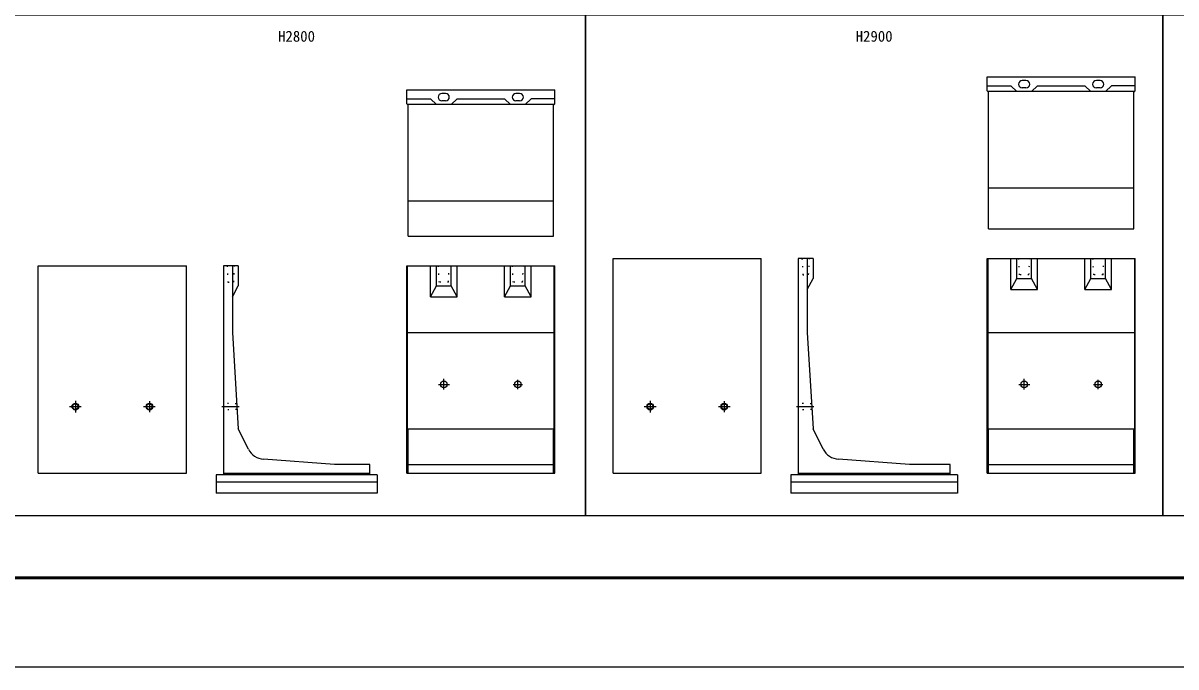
# Model space of a CAD drawing. Units: millimetres, scale not verified. Extents: x -50400 to 50400, y -17820 to 17820.
# Drawn here: x -32794 to -17225, y -17820 to -9132 of the extents above; entities that cross this region are included whole.
import ezdxf
from ezdxf.enums import TextEntityAlignment as Align

# ---------------------------------------------------------------- set-up
doc = ezdxf.new("R2010")
doc.units = ezdxf.units.MM
doc.header["$LTSCALE"] = 60
doc.linetypes.add('CHAIN1', pattern=[8, 5, -1, 1, -1])
doc.linetypes.add('DOTTED', pattern=[1.75, 0.25, -1.5])
for name, color, linetype, lineweight in [('0-0_CENTER', 7, 'CHAIN1', 25), ('0-2_Defpoints', 5, 'Continuous', 25), ('0-4_HYO', 3, 'Continuous', 25), ('0-6_OUTLINE', 1, 'Continuous', 25), ('0-7_OUTLINE2', 4, 'DOTTED', 25), ('0-8_TXT', 7, 'Continuous', 25), ('0-9_WAKU', 3, 'Continuous', 25)]:
    doc.layers.add(name, color=color, linetype=linetype, lineweight=lineweight)
doc.styles.add('ＭＳ ゴシック', font='')
doc.styles.get('ＭＳ ゴシック').set_extended_font_data('MS Gothic')

msp = doc.modelspace()

# ---------------------------------------------------------------- linework, layer by layer
at = {"layer": '0-0_CENTER'}
for p, q in [((-27185.09, -14007.39), (-27035.95, -14007.39)), ((-27112.5, -14077.86), (-27112.5, -13934.38)), ((-26177.48, -14007.39), (-26049.54, -14007.39)), ((-26112.5, -14073.67), (-26112.5, -13947.94)), ((-19347.59, -14007.39), (-19198.45, -14007.39)), ((-19275, -14077.86), (-19275, -13934.38)), ((-18339.98, -14007.39), (-18212.04, -14007.39)), ((-18275, -14073.67), (-18275, -13947.94)), ((-32167.54, -14307.39), (-32006.8, -14307.39)), ((-32087.5, -14231.22), (-32087.5, -14385.31)), ((-31166.53, -14307.39), (-31007.58, -14307.39)), ((-31087.5, -14235.7), (-31087.5, -14380.5)), ((-30111.11, -14307.39), (-29875.47, -14307.39)), ((-24405.04, -14307.39), (-24244.3, -14307.39)), ((-24325, -14231.22), (-24325, -14385.31)), ((-23404.03, -14307.39), (-23245.08, -14307.39)), ((-23325, -14235.7), (-23325, -14380.5)), ((-22348.61, -14307.39), (-22112.97, -14307.39))]:
    msp.add_line(p, q, dxfattribs=at)
at = {"layer": '0-2_Defpoints'}
msp.add_lwpolyline([(-50400, -17820), (0, -17820), (0, 17820), (-50400, 17820)], close=True, dxfattribs=at)
at = {"layer": '0-4_HYO'}
for points in [[(-33000, -15777.39), (-25200, -15777.39), (-25200, -9027.39), (-33000, -9027.39)], [(-25200, -15777.39), (-17400, -15777.39), (-17400, -9027.39), (-25200, -9027.39)], [(-17400, -15777.39), (-9600, -15777.39), (-9600, -9027.39), (-17400, -9027.39)]]:
    msp.add_lwpolyline(points, close=True, dxfattribs=at)
at = {"layer": '0-6_OUTLINE'}
for p, q in [((-19775, -10048.39), (-19775, -9857.39)), ((-19775, -9857.39), (-17775, -9857.39)), ((-19250, -9907.39), (-19300, -9907.39)), ((-18250, -9907.39), (-18300, -9907.39)), ((-17775, -10048.39), (-17775, -9857.39)), ((-27612.5, -10223.39), (-27612.5, -10032.39)), ((-27612.5, -10032.39), (-25612.5, -10032.39)), ((-27087.5, -10082.39), (-27137.5, -10082.39)), ((-26087.5, -10082.39), (-26137.5, -10082.39)), ((-25612.5, -10223.39), (-25612.5, -10032.39)), ((-19775, -9977.39), (-19455, -9977.39)), ((-19757, -10066.39), (-19775, -10048.39)), ((-17784, -10057.39), (-19766, -10057.39)), ((-19757, -11907.39), (-19757, -10066.39)), ((-19375, -10057.39), (-19455, -9977.39)), ((-19250, -10007.39), (-19300, -10007.39)), ((-19175, -10057.39), (-19095, -9977.39)), ((-19095, -9977.39), (-18455, -9977.39)), ((-18375, -10057.39), (-18455, -9977.39)), ((-18250, -10007.39), (-18300, -10007.39)), ((-18175, -10057.39), (-18095, -9977.39)), ((-17775, -9977.39), (-18095, -9977.39)), ((-17793, -10066.39), (-17775, -10048.39)), ((-17793, -11907.39), (-17793, -10066.39)), ((-27612.5, -10152.39), (-27292.5, -10152.39)), ((-27594.5, -10241.39), (-27612.5, -10223.39)), ((-25621.5, -10232.39), (-27603.5, -10232.39)), ((-27594.5, -12007.39), (-27594.5, -10241.39)), ((-27212.5, -10232.39), (-27292.5, -10152.39)), ((-27087.5, -10182.39), (-27137.5, -10182.39)), ((-27012.5, -10232.39), (-26932.5, -10152.39)), ((-26932.5, -10152.39), (-26292.5, -10152.39)), ((-26212.5, -10232.39), (-26292.5, -10152.39)), ((-26087.5, -10182.39), (-26137.5, -10182.39)), ((-26012.5, -10232.39), (-25932.5, -10152.39)), ((-25612.5, -10152.39), (-25932.5, -10152.39)), ((-25630.5, -10241.39), (-25612.5, -10223.39)), ((-25630.5, -12007.39), (-25630.5, -10241.39)), ((-19757, -11357.39), (-17793, -11357.39)), ((-27594.5, -11532.39), (-25630.5, -11532.39)), ((-19757, -11907.39), (-17793, -11907.39)), ((-27594.5, -12007.39), (-25630.5, -12007.39)), ((-32587.5, -12407.39), (-30587.5, -12407.39)), ((-32587.5, -15207.39), (-32587.5, -12407.39)), ((-30587.5, -15207.39), (-30587.5, -12407.39)), ((-29887.5, -12407.39), (-30087.5, -12407.39)), ((-30087.5, -12407.39), (-30087.5, -15227.39)), ((-29967.5, -12407.39), (-29967.5, -13307.39)), ((-29887.5, -12407.39), (-29887.5, -12677.39)), ((-27612.5, -15207.39), (-27612.5, -12407.39)), ((-27612.5, -12407.39), (-25612.5, -12407.39)), ((-27603.5, -14607.39), (-27603.5, -12407.39)), ((-27292.5, -12827.39), (-27292.5, -12407.39)), ((-27012.5, -12677.39), (-27012.5, -12407.39)), ((-26932.5, -12827.39), (-26932.5, -12407.39)), ((-26292.5, -12827.39), (-26292.5, -12407.39)), ((-26212.5, -12677.39), (-26212.5, -12407.39)), ((-26012.5, -12677.39), (-26012.5, -12407.39)), ((-25932.5, -12827.39), (-25932.5, -12407.39)), ((-25621.5, -14607.39), (-25621.5, -12407.39)), ((-25612.5, -15207.39), (-25612.5, -12407.39)), ((-24825, -12307.39), (-22825, -12307.39)), ((-24825, -15207.39), (-24825, -12307.39)), ((-22825, -15207.39), (-22825, -12307.39)), ((-22125, -12307.39), (-22325, -12307.39)), ((-22325, -12307.39), (-22325, -15227.39)), ((-22205, -12307.39), (-22205, -13307.39)), ((-22125, -12307.39), (-22125, -12577.39)), ((-19775, -15207.39), (-19775, -12307.39)), ((-19775, -12307.39), (-17775, -12307.39)), ((-19766, -12307.39), (-19766, -14607.39)), ((-19455, -12727.39), (-19455, -12307.39)), ((-19175, -12577.39), (-19175, -12307.39)), ((-19095, -12727.39), (-19095, -12307.39)), ((-18455, -12727.39), (-18455, -12307.39)), ((-18375, -12577.39), (-18375, -12307.39)), ((-18175, -12577.39), (-18175, -12307.39)), ((-18095, -12727.39), (-18095, -12307.39)), ((-17784, -12307.39), (-17784, -14607.39)), ((-17775, -15207.39), (-17775, -12307.39)), ((-22205, -12727.39), (-22125, -12577.39)), ((-19375, -12577.39), (-19175, -12577.39)), ((-19095, -12727.39), (-19175, -12577.39)), ((-18455, -12727.39), (-18375, -12577.39)), ((-18375, -12577.39), (-18175, -12577.39)), ((-18095, -12727.39), (-18175, -12577.39)), ((-29967.5, -12827.39), (-29887.5, -12677.39)), ((-27212.5, -12677.39), (-27012.5, -12677.39)), ((-26932.5, -12827.39), (-27012.5, -12677.39)), ((-26292.5, -12827.39), (-26212.5, -12677.39)), ((-26212.5, -12677.39), (-26012.5, -12677.39)), ((-25932.5, -12827.39), (-26012.5, -12677.39)), ((-19455, -12727.39), (-19095, -12727.39)), ((-18455, -12727.39), (-18095, -12727.39)), ((-27292.5, -12827.39), (-26932.5, -12827.39)), ((-26292.5, -12827.39), (-25932.5, -12827.39)), ((-29967.5, -13307.39), (-29887.5, -14607.39)), ((-27603.5, -13307.39), (-25621.5, -13307.39)), ((-22205, -13307.39), (-22125, -14607.39)), ((-19766, -13307.39), (-17784, -13307.39)), ((-29751.11, -14880.16), (-29887.5, -14607.39)), ((-27594.5, -14625.39), (-27603.5, -14607.39)), ((-27603.5, -14607.39), (-25621.5, -14607.39)), ((-27594.5, -15207.39), (-27594.5, -14625.39)), ((-25621.5, -14607.39), (-25630.5, -14625.39)), ((-25630.5, -15207.39), (-25630.5, -14625.39)), ((-21988.61, -14880.16), (-22125, -14607.39)), ((-19757, -14625.39), (-19766, -14607.39)), ((-19766, -14607.39), (-17784, -14607.39)), ((-19757, -15207.39), (-19757, -14625.39)), ((-17784, -14607.39), (-17793, -14625.39)), ((-17793, -15207.39), (-17793, -14625.39)), ((-28587.5, -15087.39), (-29545.64, -15017.7)), ((-27594.5, -15087.39), (-25630.5, -15087.39)), ((-20825, -15087.39), (-21783.14, -15017.7)), ((-19757, -15087.39), (-17793, -15087.39)), ((-32587.5, -15207.39), (-30587.5, -15207.39)), ((-30087.5, -15207.39), (-28112.5, -15207.39)), ((-28012.5, -15227.39), (-28012.5, -15477.39)), ((-27612.5, -15207.39), (-25612.5, -15207.39)), ((-24825, -15207.39), (-22825, -15207.39)), ((-22325, -15207.39), (-20275, -15207.39)), ((-20175, -15227.39), (-20175, -15477.39)), ((-19775, -15207.39), (-17775, -15207.39)), ((-28012.5, -15327.39), (-30187.5, -15327.39)), ((-20175, -15327.39), (-22425, -15327.39)), ((-28012.5, -15477.39), (-30187.5, -15477.39)), ((-20175, -15477.39), (-22425, -15477.39))]:
    msp.add_line(p, q, dxfattribs=at)
for points in [[(-27292.5, -12827.39), (-27212.5, -12677.39), (-27212.5, -12407.39)], [(-19455, -12727.39), (-19375, -12577.39), (-19375, -12307.39)], [(-28112.5, -15227.39), (-28112.5, -15087.39), (-28587.5, -15087.39)], [(-20275, -15227.39), (-20275, -15087.39), (-20825, -15087.39)], [(-28012.5, -15227.39), (-30187.5, -15227.39), (-30187.5, -15477.39)], [(-20175, -15227.39), (-22425, -15227.39), (-22425, -15477.39)]]:
    msp.add_lwpolyline(points, dxfattribs=at)
for centre, radius in [((-27112.5, -14007.39), 45), ((-26112.5, -14007.39), 45), ((-19275, -14007.39), 45), ((-18275, -14007.39), 45), ((-32087.5, -14307.39), 45), ((-32087.5, -14307.39), 37.5), ((-31087.5, -14307.39), 45), ((-31087.5, -14307.39), 37.5), ((-24325, -14307.39), 45), ((-24325, -14307.39), 37.5), ((-23325, -14307.39), 45), ((-23325, -14307.39), 37.5)]:
    msp.add_circle(centre, radius, dxfattribs=at)
for centre, radius, start, end in [((-19300, -9957.39), 50, 90, 270), ((-19250, -9957.39), 50, 270, 90), ((-18300, -9957.39), 50, 90, 270), ((-18250, -9957.39), 50, 270, 90), ((-27137.5, -10132.39), 50, 90, 270), ((-27087.5, -10132.39), 50, 270, 90), ((-26137.5, -10132.39), 50, 90, 270), ((-26087.5, -10132.39), 50, 270, 90), ((-29527.5, -14768.36), 250, 206.56505, 265.84036), ((-21765, -14768.36), 250, 206.56505, 265.84036)]:
    msp.add_arc(centre, radius, start, end, dxfattribs=at)
at = {"layer": '0-7_OUTLINE2'}
for p, q in [((-29947.5, -12627.39), (-29937.5, -12407.39)), ((-27187.5, -12407.39), (-27177.5, -12627.39)), ((-27047.5, -12627.39), (-27037.5, -12407.39)), ((-26187.5, -12407.39), (-26177.5, -12627.39)), ((-26047.5, -12627.39), (-26037.5, -12407.39)), ((-22185, -12527.39), (-22175, -12307.39)), ((-19350, -12307.39), (-19340, -12527.39)), ((-19210, -12527.39), (-19200, -12307.39)), ((-18350, -12307.39), (-18340, -12527.39)), ((-18210, -12527.39), (-18200, -12307.39)), ((-19210, -12527.39), (-19340, -12527.39)), ((-18210, -12527.39), (-18340, -12527.39)), ((-27047.5, -12627.39), (-27177.5, -12627.39)), ((-26047.5, -12627.39), (-26177.5, -12627.39)), ((-30082.5, -14262.39), (-30087.5, -14257.39)), ((-29913.28, -14269.89), (-30082.5, -14262.39)), ((-29913.28, -14269.89), (-29908.58, -14264.89)), ((-22320, -14262.39), (-22325, -14257.39)), ((-22150.78, -14269.89), (-22320, -14262.39)), ((-22150.78, -14269.89), (-22146.08, -14264.89)), ((-30082.5, -14352.39), (-30087.5, -14357.39)), ((-29908.66, -14344.89), (-30082.5, -14352.39)), ((-29908.66, -14344.89), (-29903.35, -14349.89)), ((-22320, -14352.39), (-22325, -14357.39)), ((-22146.16, -14344.89), (-22320, -14352.39)), ((-22146.16, -14344.89), (-22140.85, -14349.89))]:
    msp.add_line(p, q, dxfattribs=at)
for points in [[(-30037.5, -12407.39), (-30027.5, -12627.39), (-29947.5, -12627.39)], [(-22275, -12307.39), (-22265, -12527.39), (-22185, -12527.39)]]:
    msp.add_lwpolyline(points, dxfattribs=at)
at = {"layer": '0-9_WAKU', "lineweight": 50}
msp.add_lwpolyline([(-49200, -16620), (-1200, -16620), (-1200, 16620), (-49200, 16620)], close=True, dxfattribs=at)

# ---------------------------------------------------------------- texts
at = {"layer": '0-8_TXT', "style": 'ＭＳ ゴシック'}
for s, p in [('H2800', (-29350, -9427.39)), ('H2900', (-21550, -9427.39))]:
    msp.add_text(s, height=146.6, dxfattribs=at).set_placement(p, align=Align.BOTTOM_LEFT)

doc.saveas('drawing.dxf')
